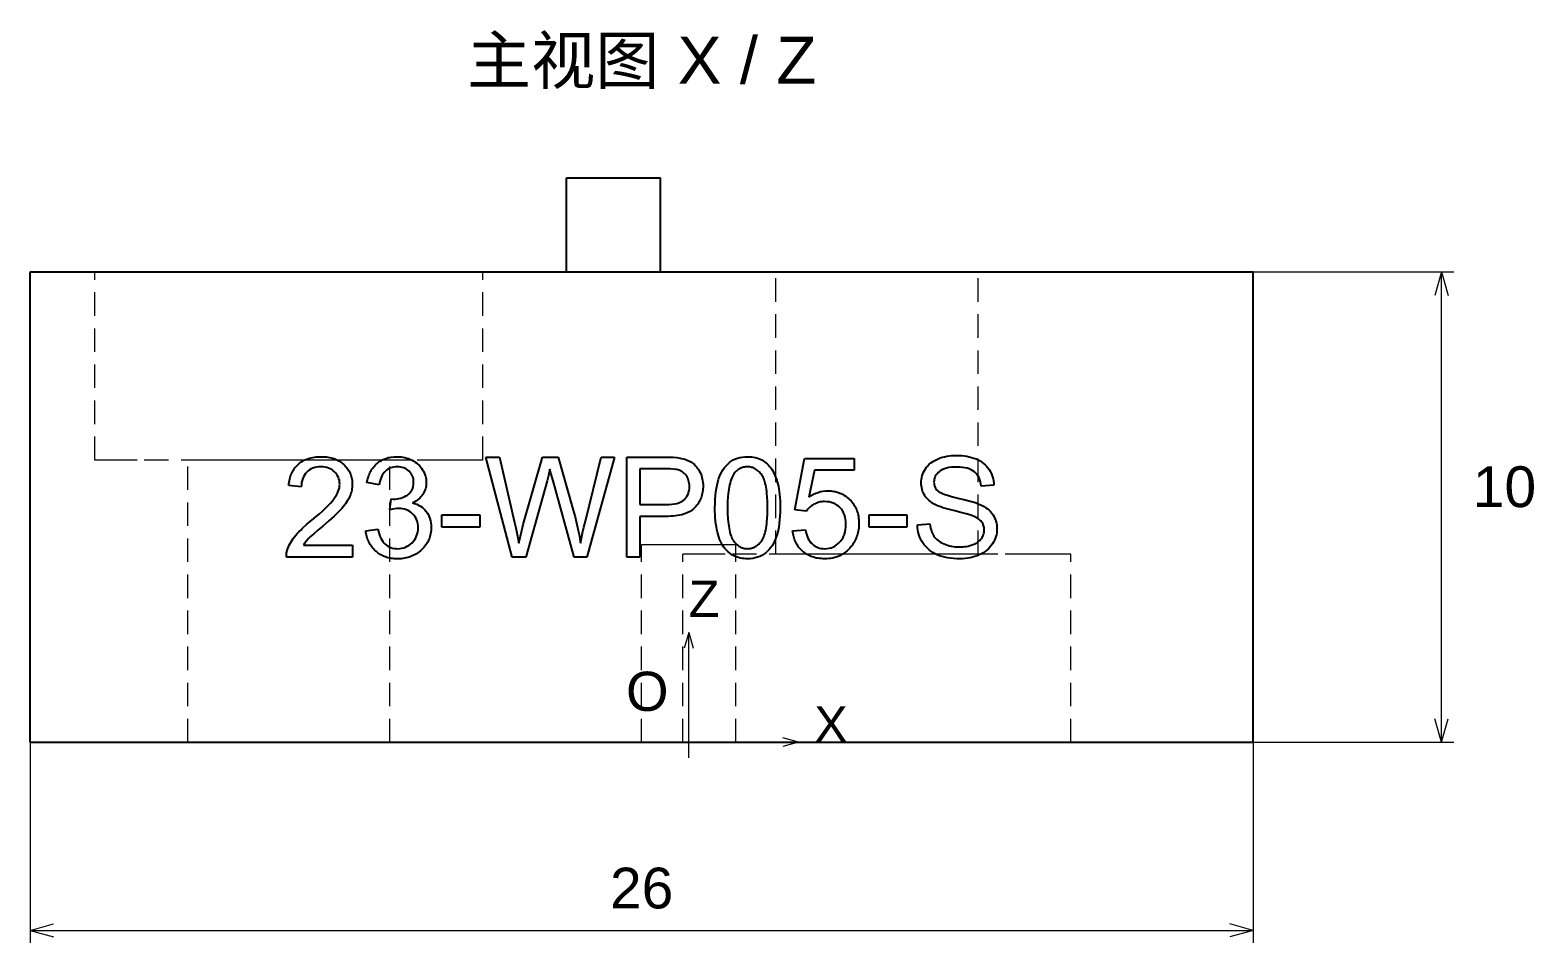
# Paper-space layout '01_三视图' of a CAD drawing. Header units: millimetres. Extents: x 8 to 451, y 8 to 289.
# Drawn here: x 122 to 217.9, y 159.2 to 217.4 of the extents above; entities that cross this region are included whole.
import ezdxf
from ezdxf.enums import TextEntityAlignment as Align

# ---------------------------------------------------------------- set-up
doc = ezdxf.new("R2010")
doc.units = ezdxf.units.MM
doc.linetypes.add('WP_HIDDEN', pattern=[2.3, 1.5, -0.8])
for name, color, linetype, lineweight in [('ANNOTATIONS', 7, 'CONTINUOUS', 18), ('HIDDEN', 7, 'WP_HIDDEN', 13), ('VISIBLE', 7, 'CONTINUOUS', 25)]:
    doc.layers.add(name, color=color, linetype=linetype, lineweight=lineweight)
doc.styles.add('CJK', font='Arial Unicode.ttf')

psp = doc.layouts.new('01_三视图')

# ---------------------------------------------------------------- linework, layer by layer
at = {"layer": 'ANNOTATIONS'}
for p, q in [((200, 202), (212.8, 202)), ((212, 202), (211.58, 200.5)), ((212, 172), (212, 202)), ((212, 202), (212.42, 200.5)), ((164, 179), (163.72, 178)), ((164, 172), (164, 179)), ((164, 179), (164.28, 178)), ((164, 171), (164, 173)), ((212, 172), (211.58, 173.5)), ((212, 172), (212.42, 173.5)), ((122, 172), (122, 159.2)), ((163, 172), (165, 172)), ((164, 172), (171, 172)), ((171, 172), (170, 172.28)), ((171, 172), (170, 171.72)), ((200, 172), (200, 159.2)), ((200, 172), (212.8, 172)), ((122, 160), (123.5, 160.42)), ((200, 160), (198.5, 160.42)), ((122, 160), (200, 160)), ((122, 160), (123.5, 159.58)), ((200, 160), (198.5, 159.58))]:
    psp.add_line(p, q, dxfattribs=at)
at = {"layer": 'HIDDEN'}
for points in [[(150.875, 202), (150.565, 202), (149.649, 202), (148.175, 202), (146.216, 202), (143.869, 202), (141.254, 202), (138.5, 202), (135.746, 202), (133.131, 202), (130.784, 202), (128.825, 202), (127.351, 202), (126.435, 202), (126.125, 202)], [(126.125, 190), (126.125, 202)], [(150.875, 190), (150.875, 202)], [(156.2, 202), (162.2, 202)], [(182.45, 202), (182.288, 202), (181.811, 202), (181.043, 202), (180.022, 202), (178.799, 202), (177.435, 202), (176, 202), (174.565, 202), (173.201, 202), (171.978, 202), (170.957, 202), (170.189, 202), (169.712, 202), (169.55, 202)], [(169.55, 184), (169.55, 202)], [(182.45, 184), (182.45, 202)], [(150.875, 190), (150.565, 190), (149.649, 190), (148.175, 190), (146.216, 190), (143.869, 190), (141.254, 190), (138.5, 190), (135.746, 190), (133.131, 190), (130.784, 190), (128.825, 190), (127.351, 190), (126.435, 190), (126.125, 190)], [(144.95, 190), (144.788, 190), (144.311, 190), (143.543, 190), (142.522, 190), (141.299, 190), (139.935, 190), (138.5, 190), (137.065, 190), (135.701, 190), (134.478, 190), (133.457, 190), (132.689, 190), (132.212, 190), (132.05, 190)], [(132.05, 172), (132.05, 190)], [(144.95, 172), (144.95, 190)], [(167.015, 184.6), (166.939, 184.6), (166.716, 184.6), (166.357, 184.6), (165.88, 184.6), (165.308, 184.6), (164.671, 184.6), (164, 184.6), (163.329, 184.6), (162.692, 184.6), (162.12, 184.6), (161.643, 184.6), (161.284, 184.6), (161.061, 184.6), (160.985, 184.6)], [(160.985, 172), (160.985, 184.6)], [(167.015, 172), (167.015, 184.6)], [(188.375, 184), (188.065, 184), (187.149, 184), (185.675, 184), (183.716, 184), (181.369, 184), (178.754, 184), (176, 184), (173.246, 184), (170.631, 184), (168.284, 184), (166.325, 184), (164.851, 184), (163.935, 184), (163.625, 184)], [(163.625, 172), (163.625, 184)], [(182.45, 184), (182.288, 184), (181.811, 184), (181.043, 184), (180.022, 184), (178.799, 184), (177.435, 184), (176, 184), (174.565, 184), (173.201, 184), (171.978, 184), (170.957, 184), (170.189, 184), (169.712, 184), (169.55, 184)], [(188.375, 172), (188.375, 184)], [(144.95, 172), (144.788, 172), (144.311, 172), (143.543, 172), (142.522, 172), (141.299, 172), (139.935, 172), (138.5, 172), (137.065, 172), (135.701, 172), (134.478, 172), (133.457, 172), (132.689, 172), (132.212, 172), (132.05, 172)], [(167.015, 172), (166.939, 172), (166.716, 172), (166.357, 172), (165.88, 172), (165.308, 172), (164.671, 172), (164, 172), (163.329, 172), (162.692, 172), (162.12, 172), (161.643, 172), (161.284, 172), (161.061, 172), (160.985, 172)], [(188.375, 172), (188.065, 172), (187.149, 172), (185.675, 172), (183.716, 172), (181.369, 172), (178.754, 172), (176, 172), (173.246, 172), (170.631, 172), (168.284, 172), (166.325, 172), (164.851, 172), (163.935, 172), (163.625, 172)]]:
    psp.add_lwpolyline(points, dxfattribs=at)
at = {"layer": 'VISIBLE'}
for points in [[(156.2, 202), (156.2, 208)], [(156.2, 208), (162.2, 208)], [(162.2, 202), (162.2, 208)], [(122, 172), (122, 202)], [(122, 202), (200, 202)], [(200, 172), (200, 202)], [(139.253, 189.856), (139.327, 189.906)], [(139.327, 189.906), (139.405, 189.952)], [(139.405, 189.952), (139.485, 189.994)], [(139.485, 189.994), (139.569, 190.033)], [(139.569, 190.033), (139.655, 190.068)], [(139.655, 190.068), (139.744, 190.099)], [(139.744, 190.099), (139.836, 190.127)], [(139.836, 190.127), (139.931, 190.151)], [(139.931, 190.151), (140.029, 190.171)], [(140.029, 190.171), (140.129, 190.188)], [(140.129, 190.188), (140.233, 190.201)], [(140.233, 190.201), (140.339, 190.21)], [(140.339, 190.21), (140.449, 190.215)], [(140.449, 190.215), (140.561, 190.217)], [(140.561, 190.217), (140.674, 190.215)], [(140.674, 190.215), (140.784, 190.209)], [(140.784, 190.209), (140.892, 190.199)], [(140.892, 190.199), (140.996, 190.186)], [(140.996, 190.186), (141.097, 190.168)], [(141.097, 190.168), (141.195, 190.146)], [(141.195, 190.146), (141.291, 190.12)], [(141.291, 190.12), (141.383, 190.09)], [(141.383, 190.09), (141.472, 190.056)], [(141.472, 190.056), (141.559, 190.018)], [(141.559, 190.018), (141.642, 189.977)], [(141.642, 189.977), (141.722, 189.931)], [(141.722, 189.931), (141.8, 189.881)], [(141.8, 189.881), (141.874, 189.828)], [(144.197, 189.837), (144.264, 189.886)], [(144.264, 189.886), (144.332, 189.932)], [(144.332, 189.932), (144.403, 189.974)], [(144.403, 189.974), (144.475, 190.013)], [(144.475, 190.013), (144.549, 190.048)], [(144.549, 190.048), (144.626, 190.08)], [(144.626, 190.08), (144.704, 190.109)], [(144.704, 190.109), (144.784, 190.134)], [(144.784, 190.134), (144.866, 190.156)], [(144.866, 190.156), (144.95, 190.175)], [(144.95, 190.175), (145.036, 190.19)], [(145.036, 190.19), (145.213, 190.211)], [(145.213, 190.211), (145.399, 190.217)], [(145.399, 190.217), (145.528, 190.214)], [(145.528, 190.214), (145.655, 190.203)], [(145.655, 190.203), (145.779, 190.186)], [(145.779, 190.186), (145.9, 190.161)], [(145.9, 190.161), (146.019, 190.13)], [(146.019, 190.13), (146.135, 190.091)], [(146.135, 190.091), (146.249, 190.046)], [(146.249, 190.046), (146.36, 189.993)], [(146.36, 189.993), (146.467, 189.935)], [(146.467, 189.935), (146.567, 189.871)], [(151.059, 190.191), (151.925, 190.191)], [(152.751, 183.813), (151.059, 190.191)], [(151.925, 190.191), (152.895, 186.01)], [(153.452, 185.884), (154.666, 190.191)], [(154.666, 190.191), (155.684, 190.191)], [(155.684, 190.191), (156.597, 186.963)], [(157.411, 186.093), (158.412, 190.191)], [(159.26, 190.191), (157.511, 183.813)], [(158.412, 190.191), (159.26, 190.191)], [(160.048, 190.191), (162.453, 190.191)], [(160.048, 183.813), (160.048, 190.191)], [(162.453, 190.191), (162.752, 190.187)], [(162.752, 190.187), (163.014, 190.176)], [(163.014, 190.176), (163.237, 190.157)], [(163.237, 190.157), (163.424, 190.13)], [(163.424, 190.13), (163.539, 190.109)], [(163.539, 190.109), (163.649, 190.082)], [(163.649, 190.082), (163.755, 190.052)], [(163.755, 190.052), (163.855, 190.017)], [(163.855, 190.017), (163.952, 189.977)], [(163.952, 189.977), (164.043, 189.933)], [(164.043, 189.933), (164.129, 189.885)], [(164.129, 189.885), (164.211, 189.832)], [(166.598, 189.843), (166.716, 189.931)], [(166.716, 189.931), (166.842, 190.007)], [(166.842, 190.007), (166.975, 190.071)], [(166.975, 190.071), (167.116, 190.124)], [(167.116, 190.124), (167.264, 190.165)], [(167.264, 190.165), (167.419, 190.194)], [(167.419, 190.194), (167.582, 190.211)], [(167.582, 190.211), (167.753, 190.217)], [(167.753, 190.217), (167.879, 190.214)], [(167.879, 190.214), (168.001, 190.204)], [(168.001, 190.204), (168.12, 190.188)], [(168.12, 190.188), (168.234, 190.166)], [(168.234, 190.166), (168.345, 190.137)], [(168.345, 190.137), (168.452, 190.101)], [(168.452, 190.101), (168.554, 190.059)], [(168.554, 190.059), (168.653, 190.011)], [(168.653, 190.011), (168.748, 189.956)], [(168.748, 189.956), (168.838, 189.896)], [(168.838, 189.896), (168.925, 189.83)], [(170.768, 186.828), (171.385, 190.104)], [(171.385, 190.104), (174.557, 190.104)], [(174.557, 190.104), (174.557, 189.356)], [(179.436, 189.814), (179.54, 189.891)], [(179.54, 189.891), (179.652, 189.961)], [(179.652, 189.961), (179.772, 190.025)], [(179.772, 190.025), (179.9, 190.082)], [(179.9, 190.082), (180.033, 190.133)], [(180.033, 190.133), (180.17, 190.178)], [(180.17, 190.178), (180.311, 190.215)], [(180.311, 190.215), (180.456, 190.246)], [(180.456, 190.246), (180.604, 190.269)], [(180.604, 190.269), (180.755, 190.286)], [(180.755, 190.286), (180.911, 190.297)], [(180.911, 190.297), (181.07, 190.3)], [(181.07, 190.3), (181.245, 190.296)], [(181.245, 190.296), (181.414, 190.286)], [(181.414, 190.286), (181.578, 190.268)], [(181.578, 190.268), (181.737, 190.243)], [(181.737, 190.243), (181.891, 190.211)], [(181.891, 190.211), (182.04, 190.172)], [(182.04, 190.172), (182.183, 190.125)], [(182.183, 190.125), (182.321, 190.072)], [(182.321, 190.072), (182.452, 190.011)], [(182.452, 190.011), (182.576, 189.944)], [(182.576, 189.944), (182.692, 189.87)], [(138.586, 188.894), (138.616, 188.988)], [(138.616, 188.988), (138.65, 189.079)], [(138.65, 189.079), (138.687, 189.166)], [(138.687, 189.166), (138.727, 189.25)], [(138.727, 189.25), (138.772, 189.331)], [(138.772, 189.331), (138.819, 189.408)], [(138.819, 189.408), (138.871, 189.482)], [(138.871, 189.482), (138.926, 189.553)], [(138.926, 189.553), (138.984, 189.621)], [(138.984, 189.621), (139.046, 189.685)], [(139.046, 189.685), (139.112, 189.745)], [(139.112, 189.745), (139.181, 189.802)], [(139.181, 189.802), (139.253, 189.856)], [(139.431, 188.939), (139.383, 188.825)], [(139.49, 189.044), (139.431, 188.939)], [(139.559, 189.141), (139.49, 189.044)], [(139.638, 189.23), (139.559, 189.141)], [(139.727, 189.309), (139.638, 189.23)], [(139.822, 189.378), (139.727, 189.309)], [(139.925, 189.437), (139.822, 189.378)], [(140.034, 189.484), (139.925, 189.437)], [(140.151, 189.521), (140.034, 189.484)], [(140.275, 189.548), (140.151, 189.521)], [(140.406, 189.564), (140.275, 189.548)], [(140.543, 189.569), (140.406, 189.564)], [(140.674, 189.564), (140.543, 189.569)], [(140.798, 189.549), (140.674, 189.564)], [(140.916, 189.524), (140.798, 189.549)], [(141.028, 189.489), (140.916, 189.524)], [(141.133, 189.444), (141.028, 189.489)], [(141.232, 189.389), (141.133, 189.444)], [(141.325, 189.324), (141.232, 189.389)], [(141.411, 189.249), (141.325, 189.324)], [(141.489, 189.167), (141.411, 189.249)], [(141.557, 189.08), (141.489, 189.167)], [(141.614, 188.989), (141.557, 189.08)], [(141.661, 188.893), (141.614, 188.989)], [(141.874, 189.828), (141.946, 189.77)], [(141.946, 189.77), (142.014, 189.708)], [(142.014, 189.708), (142.079, 189.644)], [(142.079, 189.644), (142.139, 189.577)], [(142.139, 189.577), (142.196, 189.509)], [(142.196, 189.509), (142.248, 189.439)], [(142.248, 189.439), (142.296, 189.366)], [(142.296, 189.366), (142.34, 189.292)], [(142.34, 189.292), (142.38, 189.216)], [(142.38, 189.216), (142.415, 189.138)], [(142.415, 189.138), (142.447, 189.059)], [(142.447, 189.059), (142.474, 188.977)], [(142.474, 188.977), (142.497, 188.893)], [(143.522, 188.755), (143.575, 188.936)], [(143.575, 188.936), (143.606, 189.022)], [(143.606, 189.022), (143.639, 189.105)], [(143.639, 189.105), (143.676, 189.185)], [(143.676, 189.185), (143.715, 189.263)], [(143.715, 189.263), (143.757, 189.338)], [(143.757, 189.338), (143.802, 189.41)], [(143.802, 189.41), (143.85, 189.479)], [(143.85, 189.479), (143.901, 189.546)], [(143.901, 189.546), (143.955, 189.61)], [(143.955, 189.61), (144.011, 189.671)], [(144.011, 189.671), (144.071, 189.729)], [(144.071, 189.729), (144.133, 189.784)], [(144.133, 189.784), (144.197, 189.837)], [(144.405, 188.927), (144.359, 188.815)], [(144.457, 189.031), (144.405, 188.927)], [(144.516, 189.125), (144.457, 189.031)], [(144.582, 189.21), (144.516, 189.125)], [(144.655, 189.286), (144.582, 189.21)], [(144.733, 189.354), (144.655, 189.286)], [(144.817, 189.412), (144.733, 189.354)], [(144.905, 189.461), (144.817, 189.412)], [(144.997, 189.502), (144.905, 189.461)], [(145.095, 189.533), (144.997, 189.502)], [(145.197, 189.555), (145.095, 189.533)], [(145.304, 189.569), (145.197, 189.555)], [(145.416, 189.573), (145.304, 189.569)], [(145.529, 189.569), (145.416, 189.573)], [(145.636, 189.556), (145.529, 189.569)], [(145.738, 189.534), (145.636, 189.556)], [(145.835, 189.503), (145.738, 189.534)], [(145.926, 189.463), (145.835, 189.503)], [(146.012, 189.414), (145.926, 189.463)], [(146.093, 189.357), (146.012, 189.414)], [(146.169, 189.291), (146.093, 189.357)], [(146.237, 189.218), (146.169, 189.291)], [(146.296, 189.14), (146.237, 189.218)], [(146.346, 189.058), (146.296, 189.14)], [(146.387, 188.971), (146.346, 189.058)], [(146.419, 188.879), (146.387, 188.971)], [(146.567, 189.871), (146.661, 189.802)], [(146.661, 189.802), (146.748, 189.728)], [(146.748, 189.728), (146.829, 189.649)], [(146.829, 189.649), (146.903, 189.565)], [(146.903, 189.565), (146.971, 189.476)], [(146.971, 189.476), (147.032, 189.382)], [(147.032, 189.382), (147.087, 189.284)], [(147.087, 189.284), (147.134, 189.185)], [(147.134, 189.185), (147.174, 189.085)], [(147.174, 189.085), (147.207, 188.983)], [(147.207, 188.983), (147.232, 188.879)], [(155.056, 189.014), (154.966, 188.673)], [(155.153, 189.421), (155.056, 189.014)], [(155.218, 189.164), (155.153, 189.421)], [(155.353, 188.673), (155.218, 189.164)], [(160.892, 189.439), (160.892, 187.159)], [(162.523, 189.439), (160.892, 189.439)], [(162.788, 189.435), (162.523, 189.439)], [(163.007, 189.424), (162.788, 189.435)], [(163.181, 189.407), (163.007, 189.424)], [(163.252, 189.395), (163.181, 189.407)], [(163.311, 189.382), (163.252, 189.395)], [(163.391, 189.356), (163.311, 189.382)], [(163.468, 189.324), (163.391, 189.356)], [(163.541, 189.286), (163.468, 189.324)], [(163.609, 189.242), (163.541, 189.286)], [(163.674, 189.192), (163.609, 189.242)], [(163.734, 189.136), (163.674, 189.192)], [(163.791, 189.074), (163.734, 189.136)], [(163.844, 189.006), (163.791, 189.074)], [(163.891, 188.933), (163.844, 189.006)], [(163.932, 188.856), (163.891, 188.933)], [(164.211, 189.832), (164.289, 189.775)], [(164.289, 189.775), (164.362, 189.711)], [(164.362, 189.711), (164.432, 189.643)], [(164.432, 189.643), (164.498, 189.569)], [(164.498, 189.569), (164.56, 189.489)], [(164.56, 189.489), (164.618, 189.404)], [(164.618, 189.404), (164.672, 189.313)], [(164.672, 189.313), (164.722, 189.217)], [(164.722, 189.217), (164.768, 189.116)], [(164.768, 189.116), (164.807, 189.014)], [(164.807, 189.014), (164.84, 188.909)], [(165.906, 188.779), (165.967, 188.947)], [(165.967, 188.947), (166.036, 189.105)], [(166.036, 189.105), (166.112, 189.252)], [(166.112, 189.252), (166.195, 189.39)], [(166.195, 189.39), (166.285, 189.518)], [(166.285, 189.518), (166.382, 189.636)], [(166.382, 189.636), (166.486, 189.745)], [(166.486, 189.745), (166.598, 189.843)], [(166.788, 188.951), (166.745, 188.859)], [(166.833, 189.036), (166.788, 188.951)], [(166.882, 189.112), (166.833, 189.036)], [(166.966, 189.219), (166.882, 189.112)], [(167.011, 189.268), (166.966, 189.219)], [(167.057, 189.312), (167.011, 189.268)], [(167.105, 189.353), (167.057, 189.312)], [(167.155, 189.391), (167.105, 189.353)], [(167.206, 189.425), (167.155, 189.391)], [(167.259, 189.455), (167.206, 189.425)], [(167.314, 189.482), (167.259, 189.455)], [(167.37, 189.505), (167.314, 189.482)], [(167.428, 189.524), (167.37, 189.505)], [(167.488, 189.541), (167.428, 189.524)], [(167.549, 189.553), (167.488, 189.541)], [(167.612, 189.562), (167.549, 189.553)], [(167.677, 189.567), (167.612, 189.562)], [(167.744, 189.569), (167.677, 189.567)], [(167.812, 189.567), (167.744, 189.569)], [(167.878, 189.561), (167.812, 189.567)], [(167.943, 189.551), (167.878, 189.561)], [(168.007, 189.537), (167.943, 189.551)], [(168.069, 189.519), (168.007, 189.537)], [(168.13, 189.496), (168.069, 189.519)], [(168.189, 189.47), (168.13, 189.496)], [(168.247, 189.44), (168.189, 189.47)], [(168.304, 189.405), (168.247, 189.44)], [(168.359, 189.367), (168.304, 189.405)], [(168.412, 189.324), (168.359, 189.367)], [(168.465, 189.278), (168.412, 189.324)], [(168.516, 189.227), (168.465, 189.278)], [(168.565, 189.173), (168.516, 189.227)], [(168.613, 189.114), (168.565, 189.173)], [(168.66, 189.051), (168.613, 189.114)], [(168.704, 188.983), (168.66, 189.051)], [(168.746, 188.905), (168.704, 188.983)], [(168.925, 189.83), (169.007, 189.758)], [(169.007, 189.758), (169.085, 189.681)], [(169.085, 189.681), (169.158, 189.598)], [(169.158, 189.598), (169.228, 189.509)], [(169.228, 189.509), (169.293, 189.415)], [(169.293, 189.415), (169.354, 189.315)], [(169.354, 189.315), (169.412, 189.209)], [(169.412, 189.209), (169.467, 189.099)], [(169.467, 189.099), (169.518, 188.983)], [(169.518, 188.983), (169.566, 188.862)], [(172.012, 189.356), (171.668, 187.642)], [(174.557, 189.356), (172.012, 189.356)], [(178.864, 188.896), (178.894, 189.009)], [(178.894, 189.009), (178.932, 189.121)], [(178.932, 189.121), (178.979, 189.231)], [(178.979, 189.231), (179.035, 189.339)], [(179.035, 189.339), (179.099, 189.445)], [(179.099, 189.445), (179.172, 189.547)], [(179.172, 189.547), (179.252, 189.642)], [(179.252, 189.642), (179.34, 189.732)], [(179.34, 189.732), (179.436, 189.814)], [(179.726, 188.966), (179.688, 188.88)], [(179.776, 189.049), (179.726, 188.966)], [(179.836, 189.128), (179.776, 189.049)], [(179.907, 189.203), (179.836, 189.128)], [(179.989, 189.275), (179.907, 189.203)], [(180.034, 189.309), (179.989, 189.275)], [(180.083, 189.341), (180.034, 189.309)], [(180.19, 189.398), (180.083, 189.341)], [(180.31, 189.446), (180.19, 189.398)], [(180.443, 189.486), (180.31, 189.446)], [(180.589, 189.517), (180.443, 189.486)], [(180.748, 189.538), (180.589, 189.517)], [(180.92, 189.552), (180.748, 189.538)], [(181.105, 189.556), (180.92, 189.552)], [(181.283, 189.551), (181.105, 189.556)], [(181.45, 189.537), (181.283, 189.551)], [(181.606, 189.513), (181.45, 189.537)], [(181.75, 189.479), (181.606, 189.513)], [(181.884, 189.435), (181.75, 189.479)], [(182.006, 189.382), (181.884, 189.435)], [(182.117, 189.32), (182.006, 189.382)], [(182.216, 189.247), (182.117, 189.32)], [(182.306, 189.165), (182.216, 189.247)], [(182.385, 189.074), (182.306, 189.165)], [(182.455, 188.974), (182.385, 189.074)], [(182.515, 188.864), (182.455, 188.974)], [(182.692, 189.87), (182.8, 189.789)], [(182.8, 189.789), (182.9, 189.702)], [(182.9, 189.702), (182.993, 189.608)], [(182.993, 189.608), (183.077, 189.507)], [(183.077, 189.507), (183.154, 189.399)], [(183.154, 189.399), (183.223, 189.287)], [(183.223, 189.287), (183.283, 189.17)], [(183.283, 189.17), (183.335, 189.05)], [(183.335, 189.05), (183.378, 188.926)], [(183.378, 188.926), (183.413, 188.799)], [(138.49, 188.373), (138.502, 188.484)], [(139.295, 188.29), (138.49, 188.373)], [(138.502, 188.484), (138.518, 188.591)], [(138.518, 188.591), (138.537, 188.695)], [(138.537, 188.695), (138.56, 188.796)], [(138.56, 188.796), (138.586, 188.894)], [(139.301, 188.436), (139.295, 188.29)], [(139.318, 188.574), (139.301, 188.436)], [(139.345, 188.704), (139.318, 188.574)], [(139.383, 188.825), (139.345, 188.704)], [(141.601, 187.888), (141.653, 188.007)], [(141.653, 188.007), (141.693, 188.124)], [(141.697, 188.793), (141.661, 188.893)], [(141.693, 188.124), (141.721, 188.239)], [(141.723, 188.688), (141.697, 188.793)], [(141.721, 188.239), (141.738, 188.352)], [(141.739, 188.578), (141.723, 188.688)], [(141.738, 188.352), (141.744, 188.464)], [(141.744, 188.464), (141.739, 188.578)], [(142.488, 187.973), (142.461, 187.88)], [(142.51, 188.067), (142.488, 187.973)], [(142.497, 188.893), (142.516, 188.808)], [(142.527, 188.161), (142.51, 188.067)], [(142.516, 188.808), (142.53, 188.72)], [(142.539, 188.256), (142.527, 188.161)], [(142.53, 188.72), (142.541, 188.631)], [(142.547, 188.351), (142.539, 188.256)], [(142.541, 188.631), (142.547, 188.54)], [(142.547, 188.54), (142.549, 188.447)], [(142.549, 188.447), (142.547, 188.351)], [(143.48, 188.564), (143.522, 188.755)], [(144.263, 188.425), (143.48, 188.564)], [(144.288, 188.564), (144.263, 188.425)], [(144.32, 188.694), (144.288, 188.564)], [(144.359, 188.815), (144.32, 188.694)], [(146.235, 187.92), (146.271, 187.963)], [(146.271, 187.963), (146.304, 188.008)], [(146.304, 188.008), (146.334, 188.055)], [(146.334, 188.055), (146.36, 188.104)], [(146.36, 188.104), (146.384, 188.155)], [(146.384, 188.155), (146.404, 188.209)], [(146.404, 188.209), (146.435, 188.323)], [(146.442, 188.783), (146.419, 188.879)], [(146.435, 188.323), (146.454, 188.446)], [(146.456, 188.682), (146.442, 188.783)], [(146.454, 188.446), (146.46, 188.577)], [(146.46, 188.577), (146.456, 188.682)], [(147.14, 187.981), (147.095, 187.893)], [(147.179, 188.072), (147.14, 187.981)], [(147.21, 188.165), (147.179, 188.072)], [(147.234, 188.26), (147.21, 188.165)], [(147.232, 188.879), (147.251, 188.774)], [(147.251, 188.358), (147.234, 188.26)], [(147.251, 188.774), (147.262, 188.668)], [(147.262, 188.458), (147.251, 188.358)], [(147.262, 188.668), (147.265, 188.56)], [(147.265, 188.56), (147.262, 188.458)], [(154.966, 188.673), (153.613, 183.813)], [(156.698, 183.813), (155.353, 188.673)], [(163.967, 188.776), (163.932, 188.856)], [(163.995, 188.692), (163.967, 188.776)], [(164.017, 188.604), (163.995, 188.692)], [(163.997, 187.941), (164.024, 188.06)], [(164.033, 188.513), (164.017, 188.604)], [(164.024, 188.06), (164.04, 188.186)], [(164.043, 188.419), (164.033, 188.513)], [(164.04, 188.186), (164.046, 188.32)], [(164.046, 188.32), (164.043, 188.419)], [(164.84, 188.909), (164.868, 188.801)], [(164.868, 188.801), (164.889, 188.691)], [(164.898, 188.05), (164.884, 187.955)], [(164.889, 188.691), (164.904, 188.579)], [(164.908, 188.147), (164.898, 188.05)], [(164.904, 188.579), (164.913, 188.464)], [(164.914, 188.246), (164.908, 188.147)], [(164.913, 188.464), (164.916, 188.347)], [(164.916, 188.347), (164.914, 188.246)], [(165.706, 187.745), (165.731, 187.979)], [(165.731, 187.979), (165.764, 188.2)], [(165.764, 188.2), (165.804, 188.407)], [(165.804, 188.407), (165.851, 188.6)], [(165.851, 188.6), (165.906, 188.779)], [(166.535, 187.998), (166.517, 187.844)], [(166.555, 188.144), (166.535, 187.998)], [(166.579, 188.282), (166.555, 188.144)], [(166.606, 188.413), (166.579, 188.282)], [(166.636, 188.536), (166.606, 188.413)], [(166.669, 188.651), (166.636, 188.536)], [(166.705, 188.759), (166.669, 188.651)], [(166.745, 188.859), (166.705, 188.759)], [(168.785, 188.82), (168.746, 188.905)], [(168.821, 188.726), (168.785, 188.82)], [(168.854, 188.625), (168.821, 188.726)], [(168.884, 188.514), (168.854, 188.625)], [(168.911, 188.396), (168.884, 188.514)], [(168.935, 188.269), (168.911, 188.396)], [(168.957, 188.134), (168.935, 188.269)], [(168.976, 187.991), (168.957, 188.134)], [(168.991, 187.84), (168.976, 187.991)], [(169.566, 188.862), (169.61, 188.735)], [(169.61, 188.735), (169.651, 188.603)], [(169.651, 188.603), (169.689, 188.466)], [(169.689, 188.466), (169.722, 188.32)], [(169.722, 188.32), (169.751, 188.162)], [(169.751, 188.162), (169.776, 187.992)], [(169.776, 187.992), (169.796, 187.81)], [(172.257, 187.942), (172.408, 187.986)], [(172.408, 187.986), (172.561, 188.017)], [(172.561, 188.017), (172.717, 188.036)], [(172.717, 188.036), (172.873, 188.042)], [(172.873, 188.042), (172.977, 188.04)], [(172.977, 188.04), (173.078, 188.033)], [(173.078, 188.033), (173.177, 188.022)], [(173.177, 188.022), (173.275, 188.006)], [(173.275, 188.006), (173.37, 187.985)], [(173.37, 187.985), (173.463, 187.961)], [(173.463, 187.961), (173.554, 187.931)], [(178.825, 188.542), (178.829, 188.662)], [(178.829, 188.434), (178.825, 188.542)], [(178.829, 188.662), (178.842, 188.78)], [(178.839, 188.328), (178.829, 188.434)], [(178.857, 188.225), (178.839, 188.328)], [(178.842, 188.78), (178.864, 188.896)], [(178.881, 188.124), (178.857, 188.225)], [(178.913, 188.026), (178.881, 188.124)], [(178.951, 187.931), (178.913, 188.026)], [(179.644, 188.696), (179.639, 188.599)], [(179.639, 188.599), (179.643, 188.515)], [(179.643, 188.515), (179.654, 188.435)], [(179.661, 188.79), (179.644, 188.696)], [(179.654, 188.435), (179.674, 188.358)], [(179.688, 188.88), (179.661, 188.79)], [(179.674, 188.358), (179.701, 188.286)], [(179.701, 188.286), (179.736, 188.217)], [(179.736, 188.217), (179.778, 188.152)], [(179.778, 188.152), (179.829, 188.091)], [(179.829, 188.091), (179.887, 188.033)], [(179.887, 188.033), (179.92, 188.006)], [(179.92, 188.006), (179.96, 187.978)], [(179.96, 187.978), (180.058, 187.922)], [(182.565, 188.745), (182.515, 188.864)], [(182.606, 188.617), (182.565, 188.745)], [(182.637, 188.48), (182.606, 188.617)], [(182.658, 188.333), (182.637, 188.48)], [(183.467, 188.394), (182.658, 188.333)], [(183.413, 188.799), (183.44, 188.668)], [(183.44, 188.668), (183.458, 188.533)], [(183.458, 188.533), (183.467, 188.394)], [(140.845, 186.935), (141.01, 187.099)], [(141.01, 187.099), (141.154, 187.251)], [(141.154, 187.251), (141.277, 187.392)], [(141.277, 187.392), (141.379, 187.522)], [(141.379, 187.522), (141.464, 187.646)], [(141.464, 187.646), (141.539, 187.768)], [(141.539, 187.768), (141.601, 187.888)], [(141.96, 187.017), (141.873, 186.915)], [(142.041, 187.117), (141.96, 187.017)], [(142.116, 187.216), (142.041, 187.117)], [(142.184, 187.314), (142.116, 187.216)], [(142.246, 187.411), (142.184, 187.314)], [(142.301, 187.507), (142.246, 187.411)], [(142.35, 187.601), (142.301, 187.507)], [(142.392, 187.694), (142.35, 187.601)], [(142.429, 187.787), (142.392, 187.694)], [(142.461, 187.88), (142.429, 187.787)], [(144.946, 186.832), (145.033, 187.52)], [(145.033, 187.52), (145.159, 187.511)], [(145.159, 187.511), (145.283, 187.515)], [(145.283, 187.515), (145.403, 187.528)], [(145.403, 187.528), (145.521, 187.548)], [(145.521, 187.548), (145.635, 187.576)], [(145.635, 187.576), (145.746, 187.613)], [(145.746, 187.613), (145.854, 187.658)], [(145.854, 187.658), (145.958, 187.711)], [(145.958, 187.711), (146.06, 187.772)], [(146.06, 187.772), (146.109, 187.806)], [(146.109, 187.806), (146.154, 187.842)], [(146.154, 187.842), (146.196, 187.88)], [(146.196, 187.88), (146.235, 187.92)], [(146.492, 187.32), (146.386, 187.268)], [(146.386, 187.268), (146.524, 187.231)], [(146.591, 187.376), (146.492, 187.32)], [(146.524, 187.231), (146.653, 187.185)], [(146.683, 187.437), (146.591, 187.376)], [(146.653, 187.185), (146.775, 187.13)], [(146.768, 187.503), (146.683, 187.437)], [(146.847, 187.572), (146.768, 187.503)], [(146.775, 187.13), (146.889, 187.067)], [(146.919, 187.646), (146.847, 187.572)], [(146.889, 187.067), (146.995, 186.995)], [(146.985, 187.724), (146.919, 187.646)], [(147.043, 187.807), (146.985, 187.724)], [(147.095, 187.893), (147.043, 187.807)], [(160.892, 187.159), (162.54, 187.159)], [(162.54, 187.159), (162.738, 187.164)], [(162.738, 187.164), (162.92, 187.178)], [(162.92, 187.178), (163.087, 187.202)], [(163.087, 187.202), (163.24, 187.235)], [(163.24, 187.235), (163.378, 187.278)], [(163.378, 187.278), (163.441, 187.303)], [(163.441, 187.303), (163.501, 187.33)], [(163.501, 187.33), (163.557, 187.36)], [(163.557, 187.36), (163.609, 187.392)], [(163.609, 187.392), (163.657, 187.426)], [(163.657, 187.426), (163.702, 187.463)], [(163.702, 187.463), (163.783, 187.543)], [(163.783, 187.543), (163.852, 187.631)], [(163.852, 187.631), (163.912, 187.727)], [(163.912, 187.727), (163.96, 187.83)], [(163.96, 187.83), (163.997, 187.941)], [(164.461, 187.041), (164.398, 186.97)], [(164.52, 187.114), (164.461, 187.041)], [(164.574, 187.19), (164.52, 187.114)], [(164.625, 187.267), (164.574, 187.19)], [(164.671, 187.346), (164.625, 187.267)], [(164.714, 187.427), (164.671, 187.346)], [(164.752, 187.51), (164.714, 187.427)], [(164.787, 187.596), (164.752, 187.51)], [(164.817, 187.683), (164.787, 187.596)], [(164.843, 187.772), (164.817, 187.683)], [(164.865, 187.862), (164.843, 187.772)], [(164.884, 187.955), (164.865, 187.862)], [(165.673, 186.959), (165.677, 187.235)], [(165.677, 187.235), (165.688, 187.497)], [(165.688, 187.497), (165.706, 187.745)], [(166.484, 187.336), (166.478, 186.959)], [(166.503, 187.682), (166.484, 187.336)], [(166.517, 187.844), (166.503, 187.682)], [(169.004, 187.68), (168.991, 187.84)], [(169.022, 187.336), (169.004, 187.68)], [(169.027, 186.959), (169.022, 187.336)], [(169.796, 187.81), (169.812, 187.615)], [(169.812, 187.615), (169.823, 187.409)], [(169.823, 187.409), (169.83, 187.19)], [(169.83, 187.19), (169.832, 186.959)], [(171.668, 187.642), (171.813, 187.736)], [(171.771, 187.035), (171.71, 186.981)], [(171.837, 187.086), (171.771, 187.035)], [(171.813, 187.736), (171.959, 187.817)], [(171.907, 187.134), (171.837, 187.086)], [(171.981, 187.178), (171.907, 187.134)], [(171.959, 187.817), (172.107, 187.886)], [(172.059, 187.219), (171.981, 187.178)], [(172.138, 187.254), (172.059, 187.219)], [(172.107, 187.886), (172.257, 187.942)], [(172.22, 187.283), (172.138, 187.254)], [(172.305, 187.307), (172.22, 187.283)], [(172.391, 187.326), (172.305, 187.307)], [(172.48, 187.339), (172.391, 187.326)], [(172.571, 187.348), (172.48, 187.339)], [(172.665, 187.35), (172.571, 187.348)], [(172.813, 187.344), (172.665, 187.35)], [(172.955, 187.326), (172.813, 187.344)], [(173.089, 187.296), (172.955, 187.326)], [(173.215, 187.253), (173.089, 187.296)], [(173.335, 187.199), (173.215, 187.253)], [(173.447, 187.132), (173.335, 187.199)], [(173.552, 187.054), (173.447, 187.132)], [(173.65, 186.963), (173.552, 187.054)], [(173.554, 187.931), (173.643, 187.897)], [(173.643, 187.897), (173.731, 187.859)], [(173.731, 187.859), (173.816, 187.816)], [(173.816, 187.816), (173.899, 187.768)], [(173.899, 187.768), (173.98, 187.717)], [(173.98, 187.717), (174.058, 187.66)], [(174.058, 187.66), (174.135, 187.599)], [(174.135, 187.599), (174.21, 187.533)], [(174.21, 187.533), (174.283, 187.463)], [(174.283, 187.463), (174.353, 187.39)], [(174.353, 187.39), (174.418, 187.314)], [(174.418, 187.314), (174.478, 187.235)], [(174.478, 187.235), (174.534, 187.153)], [(174.534, 187.153), (174.586, 187.069)], [(174.586, 187.069), (174.633, 186.983)], [(178.997, 187.838), (178.951, 187.931)], [(179.049, 187.748), (178.997, 187.838)], [(179.109, 187.661), (179.049, 187.748)], [(179.176, 187.578), (179.109, 187.661)], [(179.25, 187.499), (179.176, 187.578)], [(179.331, 187.423), (179.25, 187.499)], [(179.42, 187.35), (179.331, 187.423)], [(179.516, 187.281), (179.42, 187.35)], [(179.62, 187.216), (179.516, 187.281)], [(179.73, 187.154), (179.62, 187.216)], [(179.826, 187.107), (179.73, 187.154)], [(179.939, 187.059), (179.826, 187.107)], [(180.068, 187.011), (179.939, 187.059)], [(180.058, 187.922), (180.18, 187.865)], [(180.214, 186.961), (180.068, 187.011)], [(180.18, 187.865), (180.327, 187.809)], [(180.327, 187.809), (180.498, 187.752)], [(180.498, 187.752), (180.694, 187.694)], [(180.694, 187.694), (180.914, 187.637)], [(180.914, 187.637), (181.159, 187.579)], [(181.159, 187.579), (181.633, 187.466)], [(181.633, 187.466), (182.027, 187.361)], [(182.027, 187.361), (182.193, 187.311)], [(182.193, 187.311), (182.339, 187.263)], [(182.339, 187.263), (182.465, 187.216)], [(182.465, 187.216), (182.571, 187.172)], [(182.571, 187.172), (182.706, 187.106)], [(182.706, 187.106), (182.831, 187.035)], [(182.831, 187.035), (182.948, 186.96)], [(139.658, 185.905), (139.973, 186.171)], [(139.973, 186.171), (140.223, 186.379)], [(140.223, 186.379), (140.451, 186.575)], [(140.451, 186.575), (140.658, 186.761)], [(140.658, 186.761), (140.845, 186.935)], [(141.057, 186.13), (140.665, 185.793)], [(141.389, 186.43), (141.057, 186.13)], [(141.661, 186.692), (141.389, 186.43)], [(141.774, 186.808), (141.661, 186.692)], [(141.873, 186.915), (141.774, 186.808)], [(145.105, 186.871), (144.946, 186.832)], [(145.25, 186.898), (145.105, 186.871)], [(145.381, 186.914), (145.25, 186.898)], [(145.499, 186.92), (145.381, 186.914)], [(145.632, 186.914), (145.499, 186.92)], [(145.759, 186.898), (145.632, 186.914)], [(145.88, 186.87), (145.759, 186.898)], [(145.995, 186.832), (145.88, 186.87)], [(146.104, 186.783), (145.995, 186.832)], [(146.207, 186.723), (146.104, 186.783)], [(146.304, 186.651), (146.207, 186.723)], [(146.395, 186.569), (146.304, 186.651)], [(146.478, 186.479), (146.395, 186.569)], [(146.549, 186.382), (146.478, 186.479)], [(146.61, 186.28), (146.549, 186.382)], [(146.659, 186.172), (146.61, 186.28)], [(146.698, 186.058), (146.659, 186.172)], [(146.725, 185.937), (146.698, 186.058)], [(146.995, 186.995), (147.093, 186.914)], [(147.093, 186.914), (147.183, 186.824)], [(147.183, 186.824), (147.265, 186.726)], [(147.265, 186.726), (147.339, 186.62)], [(147.339, 186.62), (147.402, 186.507)], [(147.402, 186.507), (147.456, 186.388)], [(147.456, 186.388), (147.5, 186.263)], [(147.5, 186.263), (147.534, 186.131)], [(147.534, 186.131), (147.559, 185.993)], [(148.266, 186.515), (150.672, 186.515)], [(148.266, 185.727), (148.266, 186.515)], [(150.672, 186.515), (150.672, 185.727)], [(156.597, 186.963), (156.68, 186.665)], [(156.68, 186.665), (156.757, 186.372)], [(156.757, 186.372), (156.828, 186.083)], [(156.828, 186.083), (156.893, 185.798)], [(157.318, 185.712), (157.411, 186.093)], [(160.892, 186.406), (160.892, 183.813)], [(162.527, 186.406), (160.892, 186.406)], [(162.693, 186.408), (162.527, 186.406)], [(162.853, 186.415), (162.693, 186.408)], [(163.005, 186.426), (162.853, 186.415)], [(163.152, 186.441), (163.005, 186.426)], [(163.292, 186.461), (163.152, 186.441)], [(163.425, 186.485), (163.292, 186.461)], [(163.551, 186.514), (163.425, 186.485)], [(163.672, 186.547), (163.551, 186.514)], [(163.785, 186.584), (163.672, 186.547)], [(163.892, 186.626), (163.785, 186.584)], [(163.993, 186.672), (163.892, 186.626)], [(164.087, 186.723), (163.993, 186.672)], [(164.175, 186.778), (164.087, 186.723)], [(164.256, 186.837), (164.175, 186.778)], [(164.33, 186.901), (164.256, 186.837)], [(164.398, 186.97), (164.33, 186.901)], [(165.675, 186.738), (165.673, 186.959)], [(165.683, 186.525), (165.675, 186.738)], [(165.695, 186.32), (165.683, 186.525)], [(165.712, 186.123), (165.695, 186.32)], [(165.735, 185.933), (165.712, 186.123)], [(166.478, 186.959), (166.484, 186.582)], [(166.484, 186.582), (166.501, 186.239)], [(166.501, 186.239), (166.514, 186.08)], [(166.514, 186.08), (166.53, 185.928)], [(168.976, 185.931), (168.991, 186.082)], [(168.991, 186.082), (169.004, 186.241)], [(169.004, 186.241), (169.022, 186.583)], [(169.022, 186.583), (169.027, 186.959)], [(169.8, 186.178), (169.775, 185.944)], [(169.818, 186.424), (169.8, 186.178)], [(169.829, 186.685), (169.818, 186.424)], [(169.832, 186.959), (169.829, 186.685)], [(171.503, 186.732), (170.768, 186.828)], [(171.548, 186.799), (171.503, 186.732)], [(171.598, 186.863), (171.548, 186.799)], [(171.652, 186.924), (171.598, 186.863)], [(171.71, 186.981), (171.652, 186.924)], [(173.696, 186.914), (173.65, 186.963)], [(173.738, 186.862), (173.696, 186.914)], [(173.778, 186.808), (173.738, 186.862)], [(173.815, 186.752), (173.778, 186.808)], [(173.848, 186.693), (173.815, 186.752)], [(173.879, 186.633), (173.848, 186.693)], [(173.932, 186.505), (173.879, 186.633)], [(173.973, 186.369), (173.932, 186.505)], [(174.003, 186.223), (173.973, 186.369)], [(174.02, 186.069), (174.003, 186.223)], [(174.026, 185.906), (174.02, 186.069)], [(174.633, 186.983), (174.676, 186.894)], [(174.676, 186.894), (174.714, 186.802)], [(174.714, 186.802), (174.747, 186.708)], [(174.747, 186.708), (174.777, 186.611)], [(174.777, 186.611), (174.801, 186.511)], [(174.801, 186.511), (174.821, 186.409)], [(174.821, 186.409), (174.837, 186.305)], [(174.837, 186.305), (174.848, 186.198)], [(174.848, 186.198), (174.855, 186.088)], [(174.855, 186.088), (174.857, 185.975)], [(175.497, 186.515), (177.903, 186.515)], [(175.497, 185.727), (175.497, 186.515)], [(177.903, 186.515), (177.903, 185.727)], [(180.376, 186.911), (180.214, 186.961)], [(180.555, 186.86), (180.376, 186.911)], [(180.961, 186.756), (180.555, 186.86)], [(181.362, 186.658), (180.961, 186.756)], [(181.685, 186.573), (181.362, 186.658)], [(181.93, 186.502), (181.685, 186.573)], [(182.097, 186.445), (181.93, 186.502)], [(182.193, 186.406), (182.097, 186.445)], [(182.283, 186.365), (182.193, 186.406)], [(182.365, 186.321), (182.283, 186.365)], [(182.441, 186.275), (182.365, 186.321)], [(182.509, 186.227), (182.441, 186.275)], [(182.57, 186.176), (182.509, 186.227)], [(182.624, 186.124), (182.57, 186.176)], [(182.671, 186.069), (182.624, 186.124)], [(182.712, 186.012), (182.671, 186.069)], [(182.948, 186.96), (183.055, 186.881)], [(183.055, 186.881), (183.153, 186.797)], [(183.153, 186.797), (183.242, 186.71)], [(183.242, 186.71), (183.322, 186.618)], [(183.322, 186.618), (183.393, 186.521)], [(183.393, 186.521), (183.456, 186.421)], [(183.456, 186.421), (183.509, 186.317)], [(183.509, 186.317), (183.555, 186.209)], [(183.555, 186.209), (183.592, 186.098)], [(183.592, 186.098), (183.621, 185.983)], [(138.784, 184.996), (138.863, 185.101)], [(138.863, 185.101), (138.949, 185.205)], [(138.949, 185.205), (139.042, 185.312)], [(139.042, 185.312), (139.146, 185.422)], [(139.146, 185.422), (139.259, 185.537)], [(139.259, 185.537), (139.382, 185.656)], [(139.382, 185.656), (139.658, 185.905)], [(139.892, 185.119), (139.76, 184.99)], [(140.087, 185.296), (139.892, 185.119)], [(140.344, 185.521), (140.087, 185.296)], [(140.665, 185.793), (140.344, 185.521)], [(143.402, 185.497), (144.185, 185.601)], [(143.413, 185.398), (143.402, 185.497)], [(143.429, 185.302), (143.413, 185.398)], [(143.448, 185.209), (143.429, 185.302)], [(143.471, 185.117), (143.448, 185.209)], [(143.497, 185.028), (143.471, 185.117)], [(144.185, 185.601), (144.222, 185.441)], [(144.222, 185.441), (144.264, 185.292)], [(144.264, 185.292), (144.313, 185.154)], [(144.313, 185.154), (144.367, 185.029)], [(146.599, 185.044), (146.652, 185.16)], [(146.652, 185.16), (146.694, 185.281)], [(146.694, 185.281), (146.724, 185.408)], [(146.724, 185.408), (146.742, 185.541)], [(146.742, 185.811), (146.725, 185.937)], [(146.747, 185.68), (146.742, 185.811)], [(146.742, 185.541), (146.747, 185.68)], [(147.493, 185.106), (147.462, 185.015)], [(147.519, 185.2), (147.493, 185.106)], [(147.54, 185.295), (147.519, 185.2)], [(147.557, 185.393), (147.54, 185.295)], [(147.569, 185.492), (147.557, 185.393)], [(147.559, 185.993), (147.574, 185.848)], [(147.576, 185.594), (147.569, 185.492)], [(147.574, 185.848), (147.578, 185.697)], [(147.578, 185.697), (147.576, 185.594)], [(150.672, 185.727), (148.266, 185.727)], [(152.895, 186.01), (152.971, 185.682)], [(152.971, 185.682), (153.041, 185.355)], [(153.041, 185.355), (153.105, 185.03)], [(153.165, 184.705), (153.358, 185.511)], [(153.358, 185.511), (153.452, 185.884)], [(156.893, 185.798), (156.952, 185.518)], [(156.952, 185.518), (157.005, 185.243)], [(157.005, 185.243), (157.052, 184.972)], [(157.159, 185.019), (157.234, 185.354)], [(157.234, 185.354), (157.318, 185.712)], [(165.762, 185.752), (165.735, 185.933)], [(165.794, 185.578), (165.762, 185.752)], [(165.831, 185.412), (165.794, 185.578)], [(165.873, 185.254), (165.831, 185.412)], [(165.919, 185.104), (165.873, 185.254)], [(165.971, 184.961), (165.919, 185.104)], [(166.53, 185.928), (166.548, 185.786)], [(166.548, 185.786), (166.57, 185.651)], [(166.57, 185.651), (166.594, 185.524)], [(166.594, 185.524), (166.621, 185.406)], [(166.621, 185.406), (166.652, 185.296)], [(166.652, 185.296), (166.685, 185.194)], [(166.685, 185.194), (166.721, 185.1)], [(166.721, 185.1), (166.759, 185.015)], [(168.746, 185.017), (168.785, 185.103)], [(168.785, 185.103), (168.821, 185.197)], [(168.821, 185.197), (168.854, 185.299)], [(168.854, 185.299), (168.884, 185.409)], [(168.884, 185.409), (168.911, 185.527)], [(168.911, 185.527), (168.935, 185.653)], [(168.935, 185.653), (168.957, 185.788)], [(168.957, 185.788), (168.976, 185.931)], [(169.602, 185.147), (169.54, 184.979)], [(169.656, 185.326), (169.602, 185.147)], [(169.703, 185.518), (169.656, 185.326)], [(169.742, 185.725), (169.703, 185.518)], [(169.775, 185.944), (169.742, 185.725)], [(170.628, 185.484), (171.451, 185.553)], [(170.64, 185.384), (170.628, 185.484)], [(170.655, 185.288), (170.64, 185.384)], [(170.674, 185.193), (170.655, 185.288)], [(170.697, 185.101), (170.674, 185.193)], [(170.723, 185.012), (170.697, 185.101)], [(171.451, 185.553), (171.477, 185.408)], [(171.477, 185.408), (171.511, 185.272)], [(171.511, 185.272), (171.553, 185.145)], [(171.553, 185.145), (171.602, 185.028)], [(173.841, 185.068), (173.873, 185.134)], [(173.873, 185.134), (173.902, 185.201)], [(173.902, 185.201), (173.928, 185.271)], [(173.928, 185.271), (173.971, 185.416)], [(173.971, 185.416), (174.002, 185.571)], [(174.002, 185.571), (174.02, 185.734)], [(174.02, 185.734), (174.026, 185.906)], [(174.731, 185.168), (174.698, 185.076)], [(174.761, 185.263), (174.731, 185.168)], [(174.786, 185.359), (174.761, 185.263)], [(174.808, 185.457), (174.786, 185.359)], [(174.826, 185.557), (174.808, 185.457)], [(174.84, 185.659), (174.826, 185.557)], [(174.849, 185.763), (174.84, 185.659)], [(174.855, 185.868), (174.849, 185.763)], [(174.857, 185.975), (174.855, 185.868)], [(177.903, 185.727), (175.497, 185.727)], [(178.581, 185.862), (179.378, 185.932)], [(178.591, 185.704), (178.581, 185.862)], [(178.61, 185.551), (178.591, 185.704)], [(178.639, 185.401), (178.61, 185.551)], [(178.678, 185.256), (178.639, 185.401)], [(178.726, 185.115), (178.678, 185.256)], [(178.785, 184.978), (178.726, 185.115)], [(179.378, 185.932), (179.394, 185.815)], [(179.394, 185.815), (179.415, 185.703)], [(179.415, 185.703), (179.441, 185.597)], [(179.441, 185.597), (179.472, 185.496)], [(179.472, 185.496), (179.507, 185.401)], [(179.507, 185.401), (179.547, 185.311)], [(179.547, 185.311), (179.592, 185.226)], [(179.592, 185.226), (179.641, 185.147)], [(179.641, 185.147), (179.696, 185.072)], [(182.707, 185.062), (182.744, 185.127)], [(182.747, 185.952), (182.712, 186.012)], [(182.744, 185.127), (182.775, 185.193)], [(182.777, 185.89), (182.747, 185.952)], [(182.775, 185.193), (182.8, 185.26)], [(182.802, 185.826), (182.777, 185.89)], [(182.8, 185.26), (182.82, 185.329)], [(182.821, 185.759), (182.802, 185.826)], [(182.82, 185.329), (182.834, 185.4)], [(182.834, 185.69), (182.821, 185.759)], [(182.842, 185.619), (182.834, 185.69)], [(182.834, 185.4), (182.842, 185.471)], [(182.845, 185.545), (182.842, 185.619)], [(182.842, 185.471), (182.845, 185.545)], [(183.586, 185.12), (183.545, 185.001)], [(183.618, 185.241), (183.586, 185.12)], [(183.641, 185.363), (183.618, 185.241)], [(183.621, 185.983), (183.642, 185.864)], [(183.654, 185.488), (183.641, 185.363)], [(183.642, 185.864), (183.655, 185.741)], [(183.659, 185.614), (183.654, 185.488)], [(183.655, 185.741), (183.659, 185.614)], [(138.36, 184.09), (138.39, 184.225)], [(138.39, 184.225), (138.433, 184.357)], [(138.433, 184.357), (138.477, 184.464)], [(138.477, 184.464), (138.526, 184.571)], [(138.526, 184.571), (138.581, 184.678)], [(138.581, 184.678), (138.643, 184.784)], [(138.643, 184.784), (138.71, 184.89)], [(138.71, 184.89), (138.784, 184.996)], [(139.499, 184.672), (139.43, 184.566)], [(139.43, 184.566), (142.558, 184.566)], [(139.578, 184.778), (139.499, 184.672)], [(139.665, 184.884), (139.578, 184.778)], [(139.76, 184.99), (139.665, 184.884)], [(142.558, 184.566), (142.558, 183.813)], [(143.528, 184.941), (143.497, 185.028)], [(143.562, 184.857), (143.528, 184.941)], [(143.599, 184.775), (143.562, 184.857)], [(143.641, 184.695), (143.599, 184.775)], [(143.686, 184.617), (143.641, 184.695)], [(143.735, 184.542), (143.686, 184.617)], [(143.787, 184.469), (143.735, 184.542)], [(143.844, 184.398), (143.787, 184.469)], [(143.904, 184.33), (143.844, 184.398)], [(143.967, 184.264), (143.904, 184.33)], [(144.035, 184.2), (143.967, 184.264)], [(144.105, 184.14), (144.035, 184.2)], [(144.178, 184.083), (144.105, 184.14)], [(144.367, 185.029), (144.427, 184.914)], [(144.427, 184.914), (144.494, 184.812)], [(144.494, 184.812), (144.566, 184.721)], [(144.566, 184.721), (144.644, 184.642)], [(144.644, 184.642), (144.727, 184.573)], [(144.727, 184.573), (144.815, 184.513)], [(144.815, 184.513), (144.907, 184.463)], [(144.907, 184.463), (145.003, 184.422)], [(145.003, 184.422), (145.104, 184.39)], [(145.104, 184.39), (145.21, 184.367)], [(145.21, 184.367), (145.319, 184.353)], [(145.319, 184.353), (145.434, 184.348)], [(145.434, 184.348), (145.569, 184.354)], [(145.569, 184.354), (145.699, 184.372)], [(145.699, 184.372), (145.824, 184.402)], [(145.824, 184.402), (145.943, 184.444)], [(145.943, 184.444), (146.057, 184.498)], [(146.057, 184.498), (146.166, 184.564)], [(146.166, 184.564), (146.269, 184.641)], [(146.269, 184.641), (146.367, 184.731)], [(146.367, 184.731), (146.456, 184.83)], [(146.456, 184.83), (146.533, 184.934)], [(146.533, 184.934), (146.599, 185.044)], [(146.812, 184.145), (146.73, 184.083)], [(146.892, 184.21), (146.812, 184.145)], [(146.969, 184.281), (146.892, 184.21)], [(147.043, 184.354), (146.969, 184.281)], [(147.112, 184.43), (147.043, 184.354)], [(147.176, 184.508), (147.112, 184.43)], [(147.236, 184.587), (147.176, 184.508)], [(147.291, 184.669), (147.236, 184.587)], [(147.341, 184.752), (147.291, 184.669)], [(147.386, 184.838), (147.341, 184.752)], [(147.426, 184.925), (147.386, 184.838)], [(147.462, 185.015), (147.426, 184.925)], [(153.105, 185.03), (153.165, 184.705)], [(157.052, 184.972), (157.093, 184.705)], [(157.093, 184.705), (157.159, 185.019)], [(166.028, 184.826), (165.971, 184.961)], [(166.089, 184.699), (166.028, 184.826)], [(166.156, 184.58), (166.089, 184.699)], [(166.227, 184.469), (166.156, 184.58)], [(166.304, 184.366), (166.227, 184.469)], [(166.371, 184.286), (166.304, 184.366)], [(166.442, 184.211), (166.371, 184.286)], [(166.515, 184.141), (166.442, 184.211)], [(166.592, 184.076), (166.515, 184.141)], [(166.759, 185.015), (166.801, 184.937)], [(166.801, 184.937), (166.846, 184.868)], [(166.846, 184.868), (166.94, 184.746)], [(166.94, 184.746), (166.989, 184.691)], [(166.989, 184.691), (167.04, 184.641)], [(167.04, 184.641), (167.092, 184.594)], [(167.092, 184.594), (167.145, 184.551)], [(167.145, 184.551), (167.2, 184.513)], [(167.2, 184.513), (167.256, 184.478)], [(167.256, 184.478), (167.313, 184.448)], [(167.313, 184.448), (167.372, 184.421)], [(167.372, 184.421), (167.432, 184.399)], [(167.432, 184.399), (167.494, 184.381)], [(167.494, 184.381), (167.556, 184.367)], [(167.556, 184.367), (167.62, 184.356)], [(167.62, 184.356), (167.686, 184.35)], [(167.686, 184.35), (167.753, 184.348)], [(167.753, 184.348), (167.819, 184.35)], [(167.819, 184.35), (167.885, 184.356)], [(167.885, 184.356), (167.949, 184.367)], [(167.949, 184.367), (168.012, 184.381)], [(168.012, 184.381), (168.073, 184.399)], [(168.073, 184.399), (168.133, 184.422)], [(168.133, 184.422), (168.192, 184.448)], [(168.192, 184.448), (168.249, 184.479)], [(168.249, 184.479), (168.305, 184.513)], [(168.305, 184.513), (168.36, 184.552)], [(168.36, 184.552), (168.413, 184.595)], [(168.413, 184.595), (168.465, 184.642)], [(168.465, 184.642), (168.516, 184.693)], [(168.516, 184.693), (168.565, 184.748)], [(168.565, 184.748), (168.66, 184.87)], [(168.66, 184.87), (168.704, 184.94)], [(168.704, 184.94), (168.746, 185.017)], [(169.023, 184.18), (168.912, 184.081)], [(169.127, 184.288), (169.023, 184.18)], [(169.224, 184.407), (169.127, 184.288)], [(169.314, 184.535), (169.224, 184.407)], [(169.397, 184.673), (169.314, 184.535)], [(169.472, 184.821), (169.397, 184.673)], [(169.54, 184.979), (169.472, 184.821)], [(170.754, 184.925), (170.723, 185.012)], [(170.787, 184.84), (170.754, 184.925)], [(170.825, 184.758), (170.787, 184.84)], [(170.866, 184.679), (170.825, 184.758)], [(170.911, 184.602), (170.866, 184.679)], [(170.959, 184.527), (170.911, 184.602)], [(171.011, 184.455), (170.959, 184.527)], [(171.067, 184.386), (171.011, 184.455)], [(171.127, 184.318), (171.067, 184.386)], [(171.19, 184.254), (171.127, 184.318)], [(171.257, 184.192), (171.19, 184.254)], [(171.327, 184.133), (171.257, 184.192)], [(171.4, 184.077), (171.327, 184.133)], [(171.602, 185.028), (171.659, 184.919)], [(171.659, 184.919), (171.724, 184.82)], [(171.724, 184.82), (171.795, 184.731)], [(171.795, 184.731), (171.875, 184.651)], [(171.875, 184.651), (171.96, 184.58)], [(171.96, 184.58), (172.05, 184.518)], [(172.05, 184.518), (172.144, 184.466)], [(172.144, 184.466), (172.242, 184.424)], [(172.242, 184.424), (172.344, 184.391)], [(172.344, 184.391), (172.451, 184.367)], [(172.451, 184.367), (172.562, 184.353)], [(172.562, 184.353), (172.678, 184.348)], [(172.678, 184.348), (172.816, 184.355)], [(172.816, 184.355), (172.95, 184.375)], [(172.95, 184.375), (173.077, 184.408)], [(173.077, 184.408), (173.2, 184.455)], [(173.2, 184.455), (173.317, 184.515)], [(173.317, 184.515), (173.428, 184.588)], [(173.428, 184.588), (173.534, 184.675)], [(173.534, 184.675), (173.635, 184.775)], [(173.635, 184.775), (173.682, 184.829)], [(173.682, 184.829), (173.727, 184.886)], [(173.727, 184.886), (173.768, 184.944)], [(173.768, 184.944), (173.806, 185.005)], [(173.806, 185.005), (173.841, 185.068)], [(174.018, 184.14), (173.925, 184.07)], [(174.107, 184.216), (174.018, 184.14)], [(174.192, 184.297), (174.107, 184.216)], [(174.274, 184.385), (174.192, 184.297)], [(174.353, 184.479), (174.274, 184.385)], [(174.414, 184.559), (174.353, 184.479)], [(174.471, 184.64), (174.414, 184.559)], [(174.524, 184.724), (174.471, 184.64)], [(174.573, 184.809), (174.524, 184.724)], [(174.619, 184.896), (174.573, 184.809)], [(174.66, 184.985), (174.619, 184.896)], [(174.698, 185.076), (174.66, 184.985)], [(178.853, 184.845), (178.785, 184.978)], [(178.932, 184.716), (178.853, 184.845)], [(179.019, 184.593), (178.932, 184.716)], [(179.114, 184.478), (179.019, 184.593)], [(179.217, 184.372), (179.114, 184.478)], [(179.328, 184.273), (179.217, 184.372)], [(179.446, 184.182), (179.328, 184.273)], [(179.573, 184.099), (179.446, 184.182)], [(179.696, 185.072), (179.758, 185.001)], [(179.758, 185.001), (179.828, 184.933)], [(179.828, 184.933), (179.905, 184.869)], [(179.905, 184.869), (179.988, 184.809)], [(179.988, 184.809), (180.079, 184.753)], [(180.079, 184.753), (180.177, 184.7)], [(180.177, 184.7), (180.283, 184.651)], [(180.283, 184.651), (180.393, 184.606)], [(180.393, 184.606), (180.507, 184.568)], [(180.507, 184.568), (180.624, 184.535)], [(180.624, 184.535), (180.745, 184.509)], [(180.745, 184.509), (180.869, 184.488)], [(180.869, 184.488), (180.996, 184.473)], [(180.996, 184.473), (181.127, 184.464)], [(181.127, 184.464), (181.262, 184.461)], [(181.262, 184.461), (181.38, 184.464)], [(181.38, 184.464), (181.496, 184.47)], [(181.496, 184.47), (181.608, 184.482)], [(181.608, 184.482), (181.716, 184.497)], [(181.716, 184.497), (181.821, 184.517)], [(181.821, 184.517), (181.922, 184.542)], [(181.922, 184.542), (182.02, 184.571)], [(182.02, 184.571), (182.114, 184.605)], [(182.114, 184.605), (182.204, 184.643)], [(182.204, 184.643), (182.287, 184.683)], [(182.287, 184.683), (182.365, 184.728)], [(182.365, 184.728), (182.437, 184.775)], [(182.437, 184.775), (182.503, 184.826)], [(182.503, 184.826), (182.563, 184.88)], [(182.563, 184.88), (182.617, 184.938)], [(182.617, 184.938), (182.665, 184.999)], [(182.665, 184.999), (182.707, 185.062)], [(182.903, 184.17), (182.787, 184.092)], [(183.012, 184.255), (182.903, 184.17)], [(183.113, 184.345), (183.012, 184.255)], [(183.206, 184.442), (183.113, 184.345)], [(183.29, 184.546), (183.206, 184.442)], [(183.367, 184.655), (183.29, 184.546)], [(183.436, 184.768), (183.367, 184.655)], [(183.495, 184.884), (183.436, 184.768)], [(183.545, 185.001), (183.495, 184.884)], [(138.342, 183.813), (138.344, 183.953)], [(142.558, 183.813), (138.342, 183.813)], [(138.344, 183.953), (138.36, 184.09)], [(144.253, 184.03), (144.178, 184.083)], [(144.33, 183.981), (144.253, 184.03)], [(144.409, 183.936), (144.33, 183.981)], [(144.491, 183.895), (144.409, 183.936)], [(144.575, 183.858), (144.491, 183.895)], [(144.661, 183.825), (144.575, 183.858)], [(144.749, 183.796), (144.661, 183.825)], [(144.84, 183.77), (144.749, 183.796)], [(144.932, 183.749), (144.84, 183.77)], [(145.027, 183.731), (144.932, 183.749)], [(145.124, 183.718), (145.027, 183.731)], [(145.224, 183.708), (145.124, 183.718)], [(145.325, 183.702), (145.224, 183.708)], [(145.429, 183.7), (145.325, 183.702)], [(145.544, 183.702), (145.429, 183.7)], [(145.657, 183.709), (145.544, 183.702)], [(145.767, 183.72), (145.657, 183.709)], [(145.875, 183.736), (145.767, 183.72)], [(145.98, 183.757), (145.875, 183.736)], [(146.082, 183.782), (145.98, 183.757)], [(146.182, 183.811), (146.082, 183.782)], [(146.28, 183.845), (146.182, 183.811)], [(146.375, 183.884), (146.28, 183.845)], [(146.467, 183.927), (146.375, 183.884)], [(146.557, 183.975), (146.467, 183.927)], [(146.645, 184.027), (146.557, 183.975)], [(146.73, 184.083), (146.645, 184.027)], [(153.613, 183.813), (152.751, 183.813)], [(157.511, 183.813), (156.698, 183.813)], [(160.892, 183.813), (160.048, 183.813)], [(166.672, 184.017), (166.592, 184.076)], [(166.754, 183.963), (166.672, 184.017)], [(166.84, 183.914), (166.754, 183.963)], [(166.929, 183.87), (166.84, 183.914)], [(167.021, 183.831), (166.929, 183.87)], [(167.117, 183.797), (167.021, 183.831)], [(167.215, 183.769), (167.117, 183.797)], [(167.316, 183.746), (167.215, 183.769)], [(167.421, 183.728), (167.316, 183.746)], [(167.528, 183.715), (167.421, 183.728)], [(167.639, 183.707), (167.528, 183.715)], [(167.753, 183.704), (167.639, 183.707)], [(167.924, 183.71), (167.753, 183.704)], [(168.088, 183.728), (167.924, 183.71)], [(168.244, 183.757), (168.088, 183.728)], [(168.393, 183.798), (168.244, 183.757)], [(168.534, 183.851), (168.393, 183.798)], [(168.667, 183.916), (168.534, 183.851)], [(168.794, 183.992), (168.667, 183.916)], [(168.912, 184.081), (168.794, 183.992)], [(171.475, 184.026), (171.4, 184.077)], [(171.552, 183.978), (171.475, 184.026)], [(171.632, 183.935), (171.552, 183.978)], [(171.715, 183.895), (171.632, 183.935)], [(171.8, 183.859), (171.715, 183.895)], [(171.887, 183.826), (171.8, 183.859)], [(171.977, 183.798), (171.887, 183.826)], [(172.07, 183.773), (171.977, 183.798)], [(172.165, 183.752), (172.07, 183.773)], [(172.263, 183.735), (172.165, 183.752)], [(172.363, 183.721), (172.263, 183.735)], [(172.465, 183.712), (172.363, 183.721)], [(172.57, 183.706), (172.465, 183.712)], [(172.678, 183.704), (172.57, 183.706)], [(172.809, 183.707), (172.678, 183.704)], [(172.936, 183.716), (172.809, 183.707)], [(173.06, 183.732), (172.936, 183.716)], [(173.18, 183.753), (173.06, 183.732)], [(173.297, 183.78), (173.18, 183.753)], [(173.411, 183.813), (173.297, 183.78)], [(173.521, 183.853), (173.411, 183.813)], [(173.627, 183.898), (173.521, 183.853)], [(173.73, 183.949), (173.627, 183.898)], [(173.83, 184.007), (173.73, 183.949)], [(173.925, 184.07), (173.83, 184.007)], [(179.707, 184.024), (179.573, 184.099)], [(179.85, 183.957), (179.707, 184.024)], [(180, 183.898), (179.85, 183.957)], [(180.16, 183.846), (180, 183.898)], [(180.328, 183.803), (180.16, 183.846)], [(180.505, 183.767), (180.328, 183.803)], [(180.691, 183.74), (180.505, 183.767)], [(180.885, 183.72), (180.691, 183.74)], [(181.089, 183.708), (180.885, 183.72)], [(181.301, 183.704), (181.089, 183.708)], [(181.469, 183.708), (181.301, 183.704)], [(181.634, 183.72), (181.469, 183.708)], [(181.794, 183.74), (181.634, 183.72)], [(181.949, 183.767), (181.794, 183.74)], [(182.101, 183.802), (181.949, 183.767)], [(182.248, 183.845), (182.101, 183.802)], [(182.391, 183.896), (182.248, 183.845)], [(182.53, 183.955), (182.391, 183.896)], [(182.662, 184.02), (182.53, 183.955)], [(182.787, 184.092), (182.662, 184.02)], [(122, 172), (200, 172)]]:
    psp.add_lwpolyline(points, dxfattribs=at)

# ---------------------------------------------------------------- texts
at = {"layer": 'ANNOTATIONS', "style": 'CJK'}
for s, height, p in [('主视图 X / Z', 3, (161, 214)), ('26', 2.6, (161, 161.4))]:
    psp.add_text(s, height=height, dxfattribs=at).set_placement(p, align=Align.CENTER)
for s, height, p in [('10', 2.6, (214, 187)), ('Z', 2.3, (164, 180)), ('O', 2.5, (160, 174)), ('X', 2.3, (172, 172))]:
    psp.add_text(s, height=height, dxfattribs=at).set_placement(p)

doc.saveas('drawing.dxf')
